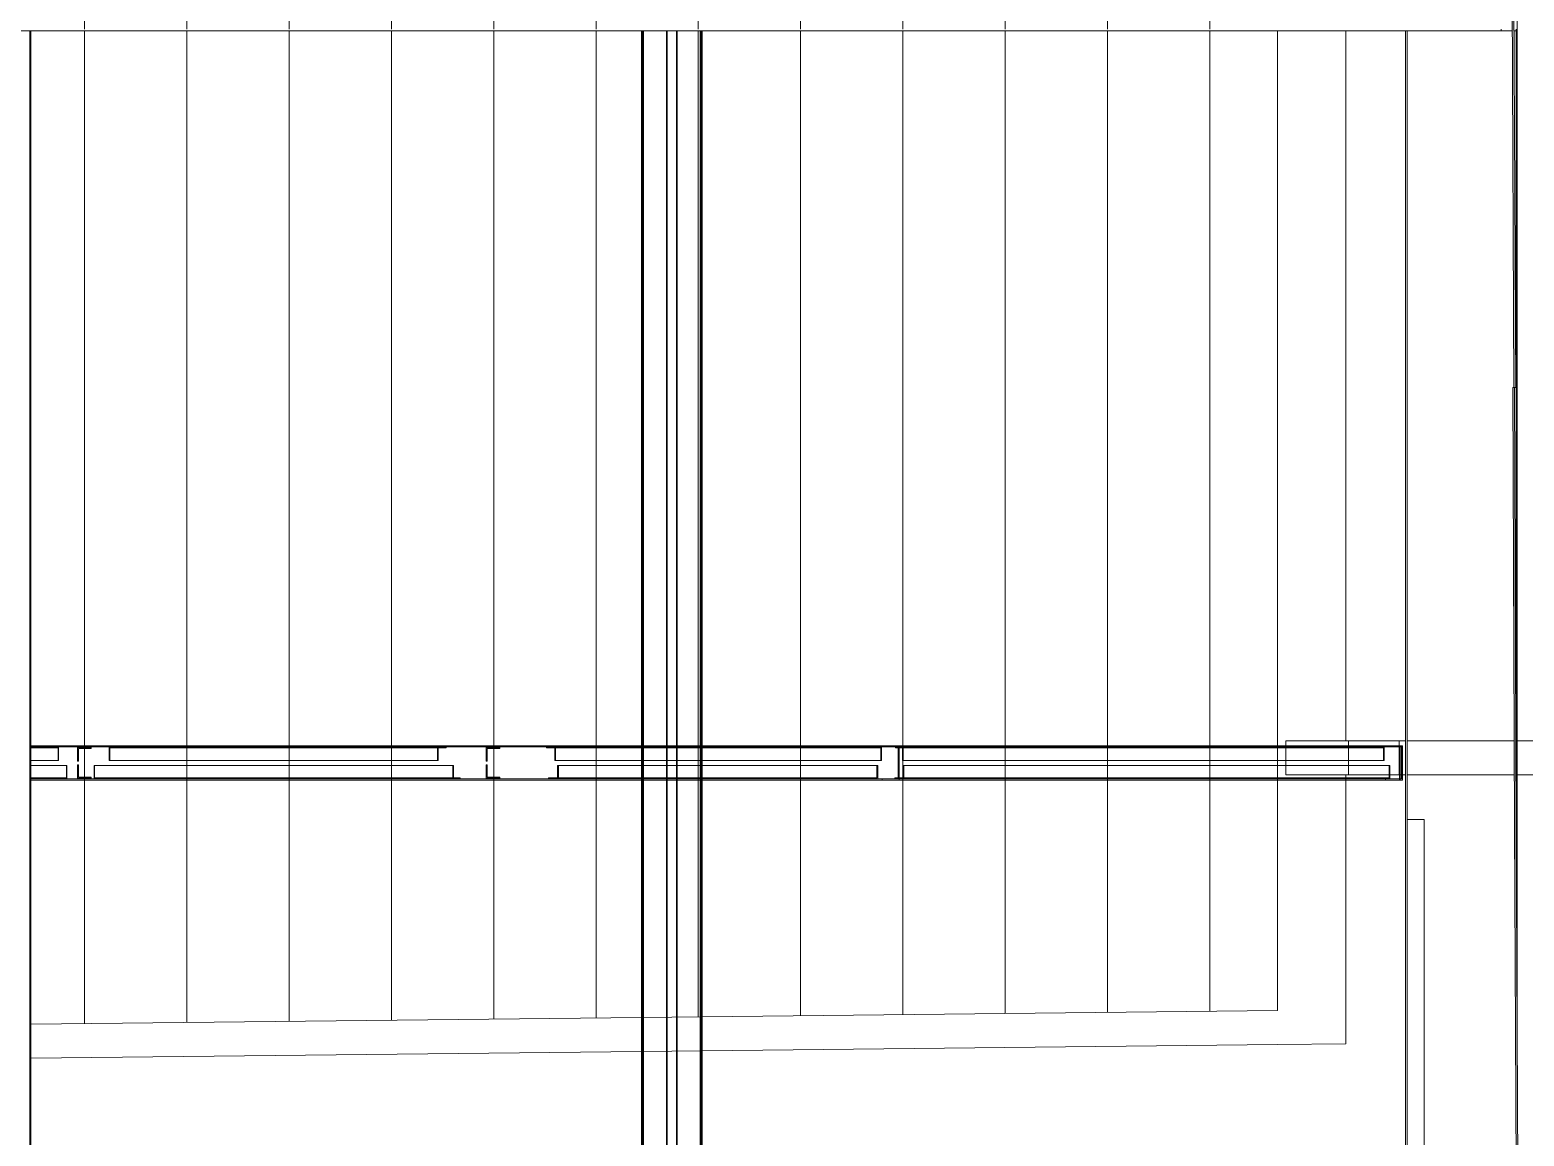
# Model space of a CAD drawing. Header units: centimetres. Extents: x -13617 to -9515, y -261 to 6553.
# Drawn here: x -12919.4 to -12481.3, y 4352.3 to 4676.5 of the extents above; entities that cross this region are included whole.
import ezdxf

# ---------------------------------------------------------------- set-up
doc = ezdxf.new("R2010")
doc.units = ezdxf.units.CM
doc.linetypes.add('_Overhead', pattern=[0.47625, 0.3175, -0.15875])
for name, color, linetype, lineweight in [('A-CLNG', 7, 'Continuous', 9), ('A-CLNG-PATT', 7, 'Continuous', 9), ('A-GENM', 7, 'Continuous', 9), ('A-WALL', 7, 'Continuous', 9), ('A-WALL-PATT', 7, 'Continuous', 35), ('I-WALL', 7, 'Continuous', 9), ('S-BEAM', 7, 'Continuous', 9), ('S-FSTN', 7, 'Continuous', 9)]:
    doc.layers.add(name, color=color, linetype=linetype, lineweight=lineweight)

# ---------------------------------------------------------------- blocks, each defined once
blk = doc.blocks.new('Costanera Perfil Z - Parametrizado - Costanera Perfil Z - Parametrizado-1749030-Planta patio maniobras')
at = {"layer": 'S-BEAM', "color": 254, "true_color": 0xcccccc}
for p, q in [((-8.9, 321.38), (-8.9, 1216.54)), ((-8.63, 1216.54), (-8.63, 321.38)), ((-8.57, 1216.54), (-8.57, 321.38)), ((-8.34, 1216.54), (-8.34, 321.38)), ((-1.6, 1216.54), (-1.6, 321.38)), ((-1.35, 1216.54), (-1.35, 321.38)), ((1.35, 1216.54), (1.35, 321.38)), ((1.6, 1216.54), (1.6, 321.38)), ((8.34, 1216.54), (8.34, 321.38)), ((8.57, 1216.54), (8.57, 321.38)), ((8.63, 1216.54), (8.63, 321.38)), ((8.9, 1216.54), (8.9, 321.38))]:
    blk.add_line(p, q, dxfattribs=at)
blk = doc.blocks.new('Costanera Perfil Z - Parametrizado - Costanera Perfil Z - Parametrizado-1749004-Planta patio maniobras')
at = {"layer": 'S-BEAM', "color": 254, "true_color": 0xcccccc}
for p, q in [((8.63, 1219.4), (8.63, 324.27)), ((8.9, 1219.4), (8.9, 324.27))]:
    blk.add_line(p, q, dxfattribs=at)
blk = doc.blocks.new('Costaneras Perfil C - 50 x 250-1666462-Planta patio maniobras')
at = {"layer": 'S-BEAM', "color": 254, "true_color": 0xcccccc}
for p, q in [((-3019.72, -12.2), (-1324.2, -12.2)), ((-1324.2, -12.2), (-3019.72, -12.2)), ((-1619.31, -12.5), (-1381.32, -12.5)), ((-1381.32, -12.5), (-1619.31, -12.5))]:
    blk.add_line(p, q, dxfattribs=at)
blk = doc.blocks.new('RVR_CERCHA_C01-01 - RVR_CERCHA_C01-01-V99-Planta patio maniobras')
at = {"layer": 'S-BEAM', "color": 254, "true_color": 0xcccccc}
for p, q in [((-0.37, -5), (-0.37, 5)), ((-0.37, 5), (-0.37, -5)), ((0.36, 5), (-0.37, 5)), ((-0.36, 5), (0.54, 5)), ((0.36, 5), (-0.36, 5)), ((-0.36, 5), (4.63, 5)), ((-0.36, 4.99), (-0.36, 4.7)), ((-0.36, 4.7), (0.32, 4.7)), ((-0.36, 4.7), (0.32, 4.7)), ((0.32, 4.7), (-0.07, 4.7)), ((-0.07, 4.7), (-0.07, -4.7)), ((-0.07, -4.7), (-0.07, 4.7)), ((-0.07, 4.7), (0.32, 4.7)), ((0.32, 4.7), (0.32, -4.7)), ((4.23, 5), (0.36, 5)), ((0.36, -5), (0.36, 5)), ((0.36, 5), (4.23, 5)), ((0.54, 4.7), (0.36, 4.7)), ((0.36, 4.7), (4.23, 4.7)), ((0.36, 4.7), (2.13, 4.7)), ((0.36, 4.7), (8.32, 4.7)), ((0.54, 5), (4.63, 5)), ((0.54, 5), (4.63, 5)), ((0.54, 4.74), (0.54, 5)), ((0.54, 4.74), (0.54, 5)), ((4.63, 5), (0.54, 5)), ((3.33, 4.7), (0.54, 4.7)), ((0.54, -4.7), (0.54, 4.7)), ((0.54, -4.7), (0.54, 4.7)), ((3.33, 4.7), (0.54, 4.7)), ((3.33, 4.7), (0.54, 4.7)), ((2.13, 4.7), (4.63, 4.7)), ((3.33, 4.7), (3.33, 0.7)), ((4.63, 4.7), (3.33, 4.7)), ((3.33, 4.7), (4.63, 4.7)), ((4.63, 4.7), (3.33, 4.7)), ((4.63, 4.7), (3.33, 4.7)), ((4.63, 4.7), (3.33, 4.7)), ((3.52, 0.7), (3.52, 4.4)), ((3.52, 4.4), (5.94, 4.4)), ((144.23, 4.4), (3.52, 4.4)), ((4.63, 5), (4.23, 5)), ((4.23, 5), (4.63, 5)), ((4.23, 4.7), (4.63, 4.7)), ((4.63, 5), (4.63, 4.7)), ((4.63, 4.7), (4.63, 5)), ((4.63, 5), (147.19, 5)), ((4.63, 5), (149.28, 5)), ((4.63, 5), (147.19, 5)), ((147.19, 5), (4.63, 5)), ((5.94, 4.7), (4.63, 4.7)), ((4.63, 4.7), (138.31, 4.7)), ((4.63, 4.7), (147.19, 4.7)), ((147.2, 4.7), (4.63, 4.7)), ((144.44, 4.7), (4.63, 4.7)), ((5.94, 4.4), (5.94, 4.7)), ((144.44, 4.7), (5.94, 4.7)), ((147.21, 4.4), (5.94, 4.4)), ((8.32, 4.7), (147.2, 4.7)), ((138.31, 4.7), (143.77, 4.7)), ((143.77, 4.7), (145.89, 4.7)), ((146.08, 4.4), (144.23, 4.4)), ((147.2, 4.7), (144.44, 4.7)), ((147.2, 4.7), (144.44, 4.7)), ((145.89, 4.7), (147.2, 4.7)), ((145.89, 4.42), (145.89, 4.59)), ((145.89, 0.7), (145.89, 4.4)), ((147.21, 4.4), (146.08, 4.4)), ((146.08, 4.4), (146.08, 0.7)), ((147.19, 5), (152.19, 5)), ((147.19, 5), (152.19, 5)), ((152.19, 5), (147.19, 5)), ((147.19, 5), (152.19, 5)), ((147.19, 4.7), (147.19, 5)), ((147.19, 5), (147.19, -5)), ((149.28, 5), (147.19, 5)), ((147.19, 4.42), (147.19, 4.59)), ((147.19, -4.42), (147.19, 4.4)), ((147.2, 4.7), (147.45, 4.7)), ((148.49, 4.7), (147.2, 4.7)), ((147.2, 4.7), (152.19, 4.7)), ((147.2, 4.7), (152.19, 4.7)), ((148.49, 4.7), (147.2, 4.7)), ((152.19, 4.7), (147.2, 4.7)), ((147.45, 4.4), (147.21, 4.4)), ((147.49, 4.4), (147.21, 4.4)), ((147.49, 4.7), (148.49, 4.7)), ((148.49, 4.7), (147.49, 4.7)), ((147.49, -4.7), (147.49, 4.7)), ((147.49, 4.7), (149.28, 4.7)), ((147.49, 4.59), (147.49, 4.42)), ((148.49, 4.4), (147.49, 4.4)), ((148.49, 4.4), (147.49, 4.4)), ((147.49, 4.4), (147.49, -4.42)), ((148.49, 4.7), (148.49, 4.4)), ((152.19, 4.7), (148.49, 4.7)), ((152.19, 4.7), (148.49, 4.7)), ((149.28, 5), (152.19, 5)), ((152.19, 5), (149.28, 5)), ((149.28, 4.7), (152.19, 4.7)), ((152.19, 5), (204.96, 5)), ((152.19, 5), (204.96, 5)), ((152.19, 5), (204.96, 5)), ((204.96, 5), (152.19, 5)), ((152.19, 5), (152.19, 4.7)), ((152.19, 4.7), (152.19, 5)), ((152.19, 4.7), (204.96, 4.7)), ((152.19, 4.7), (153.51, 4.7)), ((153.51, 4.7), (152.19, 4.7)), ((153.51, 4.7), (152.19, 4.7)), ((153.51, 4.7), (153.51, 0.7)), ((156.44, 4.7), (153.51, 4.7)), ((153.51, 4.7), (204.96, 4.7)), ((153.51, 4.7), (161, 4.7)), ((204.96, 4.7), (153.51, 4.7)), ((204.96, 4.7), (153.51, 4.7)), ((153.73, 0.7), (153.73, 4.4)), ((153.73, 4.4), (156.44, 4.4)), ((204.96, 4.4), (153.73, 4.4)), ((156.44, 4.4), (156.44, 4.7)), ((204.96, 4.7), (156.44, 4.7)), ((204.96, 4.4), (156.44, 4.4)), ((161, 4.7), (204.96, 4.7)), ((204.96, 5), (205.23, 5)), ((204.96, 5), (205.23, 5)), ((204.96, 5), (205.23, 5)), ((205.23, 5), (204.96, 5)), ((204.96, 4.7), (205.23, 4.7)), ((205.23, 4.7), (204.96, 4.7)), ((204.96, 4.7), (205.23, 4.7)), ((204.96, 4.7), (205.23, 4.7)), ((205.23, 4.7), (204.96, 4.7)), ((205.23, 4.7), (204.96, 4.7)), ((205.23, 4.4), (204.96, 4.4)), ((205.23, 4.4), (204.96, 4.4)), ((205.3, 5), (205.53, 5)), ((205.3, 5), (205.53, 5)), ((205.3, 5), (205.53, 5)), ((205.53, 5), (205.3, 5)), ((205.3, 4.7), (205.53, 4.7)), ((205.53, 4.7), (205.3, 4.7)), ((205.3, 4.7), (205.53, 4.7)), ((205.3, 4.7), (205.53, 4.7)), ((205.53, 4.7), (205.3, 4.7)), ((205.53, 4.7), (205.3, 4.7)), ((205.53, 4.4), (205.3, 4.4)), ((205.53, 4.4), (205.3, 4.4)), ((205.53, 5), (222.2, 5)), ((205.53, 5), (222.2, 5)), ((205.53, 5), (222.2, 5)), ((222.2, 5), (205.53, 5)), ((205.53, 4.7), (222.2, 4.7)), ((222.2, 4.7), (205.53, 4.7)), ((205.53, 4.7), (222.2, 4.7)), ((205.53, 4.7), (222.2, 4.7)), ((222.2, 4.7), (205.53, 4.7)), ((222.2, 4.7), (205.53, 4.7)), ((222.2, 4.4), (205.53, 4.4)), ((222.2, 4.4), (205.53, 4.4)), ((222.2, 5), (222.43, 5)), ((222.2, 5), (222.43, 5)), ((222.2, 5), (222.43, 5)), ((222.43, 5), (222.2, 5)), ((222.2, 4.7), (222.43, 4.7)), ((222.43, 4.7), (222.2, 4.7)), ((222.2, 4.7), (222.43, 4.7)), ((222.2, 4.7), (222.43, 4.7)), ((222.43, 4.7), (222.2, 4.7)), ((222.43, 4.7), (222.2, 4.7)), ((222.43, 4.4), (222.2, 4.4)), ((222.43, 4.4), (222.2, 4.4)), ((222.43, 5), (222.77, 5)), ((222.43, 5), (222.77, 5)), ((222.43, 5), (222.77, 5)), ((222.77, 5), (222.43, 5)), ((222.43, 4.7), (222.77, 4.7)), ((222.77, 4.7), (222.43, 4.7)), ((222.43, 4.7), (222.77, 4.7)), ((222.43, 4.7), (222.77, 4.7)), ((222.77, 4.7), (222.43, 4.7)), ((222.77, 4.7), (222.43, 4.7)), ((222.77, 4.4), (222.43, 4.4)), ((222.77, 4.4), (222.43, 4.4)), ((222.77, 5), (401.78, 5)), ((222.77, 5), (401.78, 5)), ((222.77, 5), (401.78, 5)), ((401.78, 5), (222.77, 5)), ((222.77, 4.7), (244.08, 4.7)), ((249.55, 4.7), (222.77, 4.7)), ((222.77, 4.7), (401.78, 4.7)), ((222.77, 4.7), (376, 4.7)), ((250.05, 4.7), (222.77, 4.7)), ((249.55, 4.7), (222.77, 4.7)), ((247.35, 4.4), (222.77, 4.4)), ((250.05, 4.4), (222.77, 4.4)), ((244.08, 4.7), (247.13, 4.7)), ((247.13, 4.7), (250.05, 4.7)), ((247.13, 0.7), (247.13, 4.7)), ((250.05, 4.4), (247.35, 4.4)), ((247.35, 4.4), (247.35, 0.7)), ((250.05, 4.7), (249.55, 4.7)), ((277.68, 4.7), (249.55, 4.7)), ((250.05, 4.7), (250.05, 4.4)), ((275.9, 4.7), (250.05, 4.7)), ((264.28, 4.5), (264.28, 4.2)), ((266.28, 4.5), (264.28, 4.5)), ((266.28, 4.5), (264.28, 4.5)), ((264.28, 4.5), (264.28, 4.2)), ((266.28, 4.5), (266.28, 4.2)), ((268.28, 4.5), (266.28, 4.5)), ((268.28, 4.5), (266.28, 4.5)), ((268.28, 0.5), (268.28, 4.5)), ((268.28, 0.5), (268.28, 4.5)), ((275.9, 4.4), (275.9, 4.7)), ((275.9, 4.7), (278.08, 4.7)), ((277.68, 4.7), (275.9, 4.7)), ((383.27, 4.7), (275.9, 4.7)), ((277.92, 4.4), (275.9, 4.4)), ((381.09, 4.4), (275.9, 4.4)), ((381.09, 4.7), (277.68, 4.7)), ((383.27, 4.7), (277.68, 4.7)), ((277.92, 0.7), (277.92, 4.4)), ((383.11, 4.4), (277.92, 4.4)), ((278.08, 4.7), (278.08, 0.7)), ((278.08, 4.7), (285.02, 4.7)), ((285.02, 4.7), (383.27, 4.7)), ((376, 4.7), (383.27, 4.7)), ((383.27, 4.7), (381.09, 4.7)), ((381.09, 4.7), (381.09, 4.4)), ((381.09, 4.4), (383.11, 4.4)), ((383.11, 4.4), (383.11, 0.7)), ((383.27, 0.7), (383.27, 4.7)), ((383.27, 4.7), (391.22, 4.7)), ((391.22, 4.7), (383.27, 4.7)), ((391.22, 4.7), (383.27, 4.7)), ((384.09, 4.5), (386.09, 4.5)), ((384.09, 4.2), (384.09, 4.5)), ((384.09, 4.5), (384.09, 4.2)), ((386.09, 4.5), (384.09, 4.5)), ((386.09, 4.5), (386.09, 4.2)), ((388.09, 4.5), (386.09, 4.5)), ((386.09, 4.5), (388.09, 4.5)), ((388.09, 0.5), (388.09, 4.5)), ((388.09, 4.5), (388.09, 0.5)), ((391.22, 4.7), (391.22, 0.7)), ((393.34, 4.7), (391.22, 4.7)), ((391.22, 4.7), (401.78, 4.7)), ((391.22, 4.7), (401.78, 4.7)), ((401.78, 4.7), (391.22, 4.7)), ((401.78, 4.7), (391.22, 4.7)), ((391.37, 0.7), (391.37, 4.4)), ((391.37, 4.4), (393.34, 4.4)), ((401.78, 4.4), (391.37, 4.4)), ((393.34, 4.4), (393.34, 4.7)), ((401.78, 4.7), (393.34, 4.7)), ((401.78, 4.4), (393.34, 4.4)), ((401.78, 5), (402.05, 5)), ((401.78, 5), (402.05, 5)), ((401.78, 5), (402.05, 5)), ((402.05, 5), (401.78, 5)), ((401.78, 4.7), (402.05, 4.7)), ((402.05, 4.7), (401.78, 4.7)), ((401.78, 4.7), (402.05, 4.7)), ((401.78, 4.7), (402.05, 4.7)), ((402.05, 4.7), (401.78, 4.7)), ((402.05, 4.7), (401.78, 4.7)), ((402.05, 4.4), (401.78, 4.4)), ((402.05, 4.4), (401.78, 4.4)), ((3.33, 0.7), (3.52, 0.7)), ((143.77, 0.7), (3.33, 0.7)), ((144.23, 0.7), (3.52, 0.7)), ((145.89, 0.7), (143.77, 0.7)), ((146.08, 0.7), (144.23, 0.7)), ((146.08, 0.7), (145.89, 0.7)), ((153.51, 0.7), (153.73, 0.7)), ((204.96, 0.7), (153.51, 0.7)), ((204.96, 0.7), (153.73, 0.7)), ((205.23, 0.7), (204.96, 0.7)), ((205.23, 0.7), (204.96, 0.7)), ((205.53, 0.7), (205.3, 0.7)), ((205.53, 0.7), (205.3, 0.7)), ((222.2, 0.7), (205.53, 0.7)), ((222.2, 0.7), (205.53, 0.7)), ((222.43, 0.7), (222.2, 0.7)), ((222.43, 0.7), (222.2, 0.7)), ((222.77, 0.7), (222.43, 0.7)), ((222.77, 0.7), (222.43, 0.7)), ((247.13, 0.7), (222.77, 0.7)), ((247.35, 0.7), (222.77, 0.7)), ((247.35, 0.7), (247.13, 0.7)), ((264.28, 4.2), (266.28, 4.2)), ((264.28, 4.2), (266.28, 4.2)), ((266.28, 4.2), (267.98, 4.2)), ((266.28, 4.2), (267.98, 4.2)), ((267.98, 4.2), (267.98, 0.5)), ((267.98, 4.2), (267.98, 0.5)), ((267.98, 0.5), (268.28, 0.5)), ((267.98, 0.5), (268.28, 0.5)), ((278.08, 0.7), (277.92, 0.7)), ((383.11, 0.7), (277.92, 0.7)), ((383.27, 0.7), (278.08, 0.7)), ((383.11, 0.7), (383.27, 0.7)), ((386.09, 4.2), (384.09, 4.2)), ((384.09, 4.2), (386.09, 4.2)), ((386.09, 4.2), (387.79, 4.2)), ((387.79, 4.2), (386.09, 4.2)), ((387.79, 4.2), (387.79, 0.5)), ((387.79, 0.5), (387.79, 4.2)), ((387.79, 0.5), (388.09, 0.5)), ((388.09, 0.5), (387.79, 0.5)), ((391.22, 0.7), (391.37, 0.7)), ((401.78, 0.7), (391.22, 0.7)), ((401.78, 0.7), (391.37, 0.7)), ((402.05, 0.7), (401.78, 0.7)), ((402.05, 0.7), (401.78, 0.7)), ((5.05, -4.75), (5.05, -0.75)), ((5.05, -0.75), (5.22, -0.75)), ((146.06, -0.75), (5.05, -0.75)), ((5.22, -0.75), (5.22, -4.45)), ((146.23, -0.75), (5.22, -0.75)), ((146.23, -0.75), (146.06, -0.75)), ((146.06, -0.75), (146.06, -4.75)), ((146.23, -4.45), (146.23, -0.75)), ((152.42, -4.75), (152.42, -0.75)), ((152.42, -0.75), (152.61, -0.75)), ((204.96, -0.75), (152.42, -0.75)), ((152.61, -0.75), (152.61, -4.45)), ((204.96, -0.75), (152.61, -0.75)), ((205.23, -0.75), (204.96, -0.75)), ((205.23, -0.75), (204.96, -0.75)), ((205.53, -0.75), (205.3, -0.75)), ((205.53, -0.75), (205.3, -0.75)), ((222.2, -0.75), (205.53, -0.75)), ((222.2, -0.75), (205.53, -0.75)), ((222.43, -0.75), (222.2, -0.75)), ((222.43, -0.75), (222.2, -0.75)), ((222.77, -0.75), (222.43, -0.75)), ((222.77, -0.75), (222.43, -0.75)), ((247.95, -0.75), (222.77, -0.75)), ((248.15, -0.75), (222.77, -0.75)), ((248.15, -0.75), (247.95, -0.75)), ((247.95, -0.75), (247.95, -4.75)), ((248.15, -4.45), (248.15, -0.75)), ((264.28, -4.2), (264.28, -4.5)), ((266.28, -4.2), (264.28, -4.2)), ((266.28, -4.2), (264.28, -4.2)), ((264.28, -4.2), (264.28, -4.5)), ((266.28, -4.2), (266.28, -4.5)), ((267.98, -4.2), (266.28, -4.2)), ((267.98, -4.2), (266.28, -4.2)), ((268.28, -0.5), (267.98, -0.5)), ((267.98, -0.5), (267.98, -4.2)), ((268.28, -0.5), (267.98, -0.5)), ((267.98, -0.5), (267.98, -4.2)), ((268.28, -4.5), (268.28, -0.5)), ((268.28, -4.5), (268.28, -0.5)), ((282.53, -0.7), (282.34, -0.7)), ((282.34, -0.7), (282.34, -4.4)), ((378.67, -0.7), (282.34, -0.7)), ((282.53, -4.7), (282.53, -0.7)), ((378.86, -0.7), (282.53, -0.7)), ((378.67, -4.4), (378.67, -0.7)), ((378.67, -0.7), (378.86, -0.7)), ((378.86, -0.7), (378.86, -4.7)), ((384.09, -4.5), (384.09, -4.2)), ((384.09, -4.2), (386.09, -4.2)), ((384.09, -4.2), (384.09, -4.5)), ((386.09, -4.2), (384.09, -4.2)), ((386.09, -4.2), (386.09, -4.5)), ((387.79, -4.2), (386.09, -4.2)), ((386.09, -4.2), (387.79, -4.2)), ((388.09, -0.5), (387.79, -0.5)), ((387.79, -0.5), (387.79, -4.2)), ((387.79, -0.5), (388.09, -0.5)), ((387.79, -4.2), (387.79, -0.5)), ((388.09, -4.5), (388.09, -0.5)), ((388.09, -0.5), (388.09, -4.5)), ((393.71, -4.7), (393.71, -0.7)), ((393.71, -0.7), (393.84, -0.7)), ((401.78, -0.7), (393.71, -0.7)), ((393.84, -0.7), (393.84, -4.4)), ((401.78, -0.7), (393.84, -0.7)), ((402.05, -0.7), (401.78, -0.7)), ((402.05, -0.7), (401.78, -0.7)), ((-0.37, -5), (0.36, -5)), ((0.32, -4.7), (-0.36, -4.7)), ((-0.36, -4.7), (-0.36, -4.99)), ((-0.36, -4.7), (0.32, -4.7)), ((0.54, -5), (-0.36, -5)), ((-0.36, -5), (0.36, -5)), ((-0.36, -5), (4.63, -5)), ((-0.07, -4.7), (0.32, -4.7)), ((0.32, -4.7), (-0.07, -4.7)), ((0.36, -4.7), (0.54, -4.7)), ((4.23, -4.7), (0.36, -4.7)), ((0.36, -4.7), (4.63, -4.7)), ((0.36, -4.7), (2.13, -4.7)), ((0.36, -5), (4.23, -5)), ((4.23, -5), (0.36, -5)), ((4.63, -4.7), (0.54, -4.7)), ((0.54, -5), (0.54, -4.74)), ((0.54, -5), (0.54, -4.74)), ((4.63, -5), (0.54, -5)), ((2.13, -4.7), (4.63, -4.7)), ((4.63, -4.7), (4.23, -4.7)), ((4.23, -5), (4.63, -5)), ((4.63, -5), (4.23, -5)), ((4.63, -5), (4.63, -4.7)), ((4.63, -4.7), (144.27, -4.7)), ((4.63, -4.7), (147.19, -4.7)), ((5.05, -4.7), (4.63, -4.7)), ((149.28, -5), (4.63, -5)), ((4.63, -5), (147.19, -5)), ((147.19, -5), (4.63, -5)), ((146.06, -4.7), (5.05, -4.7)), ((6.46, -4.75), (5.05, -4.75)), ((5.05, -4.75), (146.06, -4.75)), ((5.22, -4.45), (7.31, -4.45)), ((146.23, -4.45), (5.22, -4.45)), ((7.31, -4.75), (6.46, -4.75)), ((7.31, -4.45), (7.31, -4.7)), ((147.19, -4.45), (7.31, -4.45)), ((9.13, -4.75), (7.31, -4.75)), ((147.19, -4.75), (9.13, -4.75)), ((146.06, -4.7), (15.44, -4.7)), ((147.19, -5), (15.44, -5)), ((144.27, -4.7), (146.06, -4.7)), ((146.06, -4.75), (147.19, -4.75)), ((146.09, -4.7), (152.19, -4.7)), ((147.19, -4.7), (146.09, -4.7)), ((147.19, -4.7), (146.09, -4.7)), ((147.19, -4.45), (146.23, -4.45)), ((147.48, -4.45), (147.19, -4.45)), ((147.48, -4.45), (147.19, -4.45)), ((147.19, -4.59), (147.19, -4.45)), ((147.19, -4.7), (152.19, -4.7)), ((148.32, -4.7), (147.19, -4.7)), ((148.32, -4.7), (147.19, -4.7)), ((147.19, -4.75), (148.27, -4.75)), ((148.27, -4.75), (147.19, -4.75)), ((147.19, -5), (147.19, -4.75)), ((147.19, -5), (152.19, -5)), ((152.19, -5), (147.19, -5)), ((152.19, -5), (147.19, -5)), ((152.19, -5), (147.19, -5)), ((147.19, -5), (149.28, -5)), ((148.32, -4.45), (147.48, -4.45)), ((148.32, -4.45), (147.48, -4.45)), ((147.49, -4.45), (147.49, -4.59)), ((147.49, -4.7), (148.32, -4.7)), ((149.28, -4.7), (147.49, -4.7)), ((148.32, -4.7), (148.32, -4.45)), ((152.19, -4.7), (148.32, -4.7)), ((152.19, -4.7), (148.32, -4.7)), ((148.32, -4.7), (152.19, -4.7)), ((152.19, -4.7), (149.28, -4.7)), ((152.19, -5), (149.28, -5)), ((149.28, -5), (152.19, -5)), ((152.19, -4.7), (204.96, -4.7)), ((152.19, -4.7), (204.96, -4.7)), ((152.42, -4.7), (152.19, -4.7)), ((152.42, -4.7), (152.19, -4.7)), ((152.19, -4.7), (152.19, -5)), ((152.19, -5), (152.19, -4.7)), ((204.96, -5), (152.19, -5)), ((152.19, -5), (204.96, -5)), ((204.96, -5), (152.19, -5)), ((204.96, -5), (152.19, -5)), ((204.96, -4.7), (152.42, -4.7)), ((204.96, -4.7), (152.42, -4.7)), ((153.74, -4.75), (152.42, -4.75)), ((152.42, -4.75), (204.96, -4.75)), ((152.61, -4.45), (155.06, -4.45)), ((204.96, -4.45), (152.61, -4.45)), ((155.06, -4.75), (153.74, -4.75)), ((155.06, -4.45), (155.06, -4.7)), ((204.96, -4.45), (155.06, -4.45)), ((156.76, -4.75), (155.06, -4.75)), ((204.96, -4.75), (156.76, -4.75)), ((205.23, -4.45), (204.96, -4.45)), ((205.23, -4.45), (204.96, -4.45)), ((204.96, -4.7), (205.23, -4.7)), ((204.96, -4.7), (205.23, -4.7)), ((205.23, -4.7), (204.96, -4.7)), ((205.23, -4.7), (204.96, -4.7)), ((204.96, -4.75), (205.23, -4.75)), ((205.23, -4.75), (204.96, -4.75)), ((205.23, -5), (204.96, -5)), ((204.96, -5), (205.23, -5)), ((205.23, -5), (204.96, -5)), ((205.23, -5), (204.96, -5)), ((205.53, -4.45), (205.3, -4.45)), ((205.53, -4.45), (205.3, -4.45)), ((205.3, -4.7), (205.53, -4.7)), ((205.3, -4.7), (205.53, -4.7)), ((205.53, -4.7), (205.3, -4.7)), ((205.53, -4.7), (205.3, -4.7)), ((205.3, -4.75), (205.53, -4.75)), ((205.53, -4.75), (205.3, -4.75)), ((205.53, -5), (205.3, -5)), ((205.3, -5), (205.53, -5)), ((205.53, -5), (205.3, -5)), ((205.53, -5), (205.3, -5)), ((222.2, -4.45), (205.53, -4.45)), ((222.2, -4.45), (205.53, -4.45)), ((205.53, -4.7), (222.2, -4.7)), ((205.53, -4.7), (222.2, -4.7)), ((222.2, -4.7), (205.53, -4.7)), ((222.2, -4.7), (205.53, -4.7)), ((205.53, -4.75), (222.2, -4.75)), ((222.2, -4.75), (205.53, -4.75)), ((222.2, -5), (205.53, -5)), ((205.53, -5), (222.2, -5)), ((222.2, -5), (205.53, -5)), ((222.2, -5), (205.53, -5)), ((222.43, -4.45), (222.2, -4.45)), ((222.43, -4.45), (222.2, -4.45)), ((222.2, -4.7), (222.43, -4.7)), ((222.2, -4.7), (222.43, -4.7)), ((222.43, -4.7), (222.2, -4.7)), ((222.43, -4.7), (222.2, -4.7)), ((222.2, -4.75), (222.43, -4.75)), ((222.43, -4.75), (222.2, -4.75)), ((222.43, -5), (222.2, -5)), ((222.2, -5), (222.43, -5)), ((222.43, -5), (222.2, -5)), ((222.43, -5), (222.2, -5)), ((222.77, -4.45), (222.43, -4.45)), ((222.77, -4.45), (222.43, -4.45)), ((222.43, -4.7), (222.77, -4.7)), ((222.43, -4.7), (222.77, -4.7)), ((222.77, -4.7), (222.43, -4.7)), ((222.77, -4.7), (222.43, -4.7)), ((222.43, -4.75), (222.77, -4.75)), ((222.77, -4.75), (222.43, -4.75)), ((222.77, -5), (222.43, -5)), ((222.43, -5), (222.77, -5)), ((222.77, -5), (222.43, -5)), ((222.77, -5), (222.43, -5)), ((248.15, -4.45), (222.77, -4.45)), ((250.59, -4.45), (222.77, -4.45)), ((222.77, -4.7), (244.8, -4.7)), ((222.77, -4.7), (401.78, -4.7)), ((247.95, -4.7), (222.77, -4.7)), ((247.95, -4.7), (222.77, -4.7)), ((222.77, -4.75), (247.95, -4.75)), ((250.59, -4.75), (222.77, -4.75)), ((401.78, -5), (222.77, -5)), ((222.77, -5), (401.78, -5)), ((401.78, -5), (222.77, -5)), ((401.78, -5), (222.77, -5)), ((244.8, -4.7), (247.95, -4.7)), ((247.95, -4.75), (250.59, -4.75)), ((247.98, -4.7), (250.59, -4.7)), ((250.59, -4.7), (247.98, -4.7)), ((250.59, -4.7), (247.98, -4.7)), ((250.59, -4.45), (248.15, -4.45)), ((250.59, -4.75), (250.59, -4.45)), ((250.59, -4.7), (280.12, -4.7)), ((279.99, -4.7), (250.59, -4.7)), ((279.99, -4.7), (250.59, -4.7)), ((264.28, -4.5), (266.28, -4.5)), ((264.28, -4.5), (266.28, -4.5)), ((266.28, -4.5), (268.28, -4.5)), ((266.28, -4.5), (268.28, -4.5)), ((282.34, -4.4), (279.99, -4.4)), ((279.99, -4.4), (279.99, -4.7)), ((376.32, -4.4), (279.99, -4.4)), ((279.99, -4.7), (282.53, -4.7)), ((374.44, -4.7), (279.99, -4.7)), ((378.86, -4.7), (279.99, -4.7)), ((378.86, -4.7), (279.99, -4.7)), ((280.12, -4.7), (287.39, -4.7)), ((378.67, -4.4), (282.34, -4.4)), ((282.53, -4.7), (378.86, -4.7)), ((287.39, -4.7), (401.78, -4.7)), ((376.32, -4.7), (374.44, -4.7)), ((376.32, -4.7), (376.32, -4.4)), ((376.32, -4.4), (378.67, -4.4)), ((377.59, -4.7), (376.32, -4.7)), ((378.86, -4.7), (377.59, -4.7)), ((393.71, -4.7), (378.86, -4.7)), ((393.71, -4.7), (378.86, -4.7)), ((386.09, -4.5), (384.09, -4.5)), ((384.09, -4.5), (386.09, -4.5)), ((386.09, -4.5), (388.09, -4.5)), ((388.09, -4.5), (386.09, -4.5)), ((394.1, -4.7), (393.71, -4.7)), ((393.71, -4.7), (401.78, -4.7)), ((401.78, -4.7), (393.71, -4.7)), ((401.78, -4.7), (393.71, -4.7)), ((393.84, -4.4), (395.45, -4.4)), ((401.78, -4.4), (393.84, -4.4)), ((395.45, -4.7), (394.1, -4.7)), ((395.45, -4.4), (395.45, -4.7)), ((401.78, -4.4), (395.45, -4.4)), ((401.21, -4.7), (395.45, -4.7)), ((401.78, -4.7), (401.21, -4.7)), ((402.05, -4.4), (401.78, -4.4)), ((402.05, -4.4), (401.78, -4.4)), ((401.78, -4.7), (402.05, -4.7)), ((402.05, -4.7), (401.78, -4.7)), ((401.78, -4.7), (402.05, -4.7)), ((401.78, -4.7), (402.05, -4.7)), ((402.05, -4.7), (401.78, -4.7)), ((402.05, -4.7), (401.78, -4.7)), ((402.05, -5), (401.78, -5)), ((401.78, -5), (402.05, -5)), ((402.05, -5), (401.78, -5)), ((402.05, -5), (401.78, -5))]:
    blk.add_line(p, q, dxfattribs=at)
blk = doc.blocks.new('RVR_Soporte Cercha _02 - RVR_Soporte Cercha _02-V100-Planta patio maniobras')
at = {"layer": 'S-FSTN', "color": 253, "true_color": 0xaaaaaa}
for p, q in [((16.97, 5), (17.28, 5)), ((16.97, 5), (16.97, -5)), ((17.28, 5), (18.18, 5)), ((17.28, 5), (17.28, -5)), ((18.18, 5), (18.43, 5)), ((19.97, 5), (35.77, 5)), ((35.77, 5), (36.07, 5)), ((36.07, 5), (37.42, 5)), ((37.42, 5), (37.72, 5)), ((37.72, 5), (38.02, 5)), ((38.02, 5), (40.59, 5)), ((41.17, 5), (72.51, 5)), ((73.01, 5), (73.91, 5)), ((73.96, 5), (74.21, 5)), ((74.21, 5), (74.59, 5)), ((74.64, 5), (74.82, 5)), ((74.85, 5), (77.61, 5)), ((74.85, 5), (74.85, -3.2)), ((77.61, 5), (77.75, 5)), ((77.8, 5), (89.72, 5)), ((89.72, 5), (89.72, 2.2)), ((89.72, 5), (108.11, 5)), ((108.11, 5), (108.11, 2.2)), ((89.72, 2.2), (89.72, 0.75)), ((89.72, 0.75), (89.72, -3.2)), ((108.11, 2.2), (108.11, 0.75)), ((108.11, 0.75), (108.11, -3.14)), ((74.85, -3.24), (74.85, -3.5)), ((74.85, -3.5), (74.85, -5)), ((89.72, -3.25), (89.72, -3.5)), ((89.72, -3.5), (89.72, -5)), ((108.11, -3.25), (108.11, -3.5)), ((108.11, -3.5), (108.11, -5)), ((17.28, -5), (16.97, -5)), ((18, -5), (17.28, -5)), ((35.77, -5), (19.97, -5)), ((36.07, -5), (35.77, -5)), ((37.42, -5), (36.07, -5)), ((37.72, -5), (37.42, -5)), ((38.02, -5), (37.72, -5)), ((40.59, -5), (38.02, -5)), ((72.51, -5), (41.2, -5)), ((74.85, -5), (73.01, -5)), ((89.72, -5), (74.85, -5)), ((108.11, -5), (89.72, -5))]:
    blk.add_line(p, q, dxfattribs=at)
blk = doc.blocks.new('PQ_RVR_EST-01_ZZ_ZZ_MO_T_A_rvt-1-Planta patio maniobras')
at = {"layer": 'S-BEAM', "color": 254, "linetype": '_Overhead', "lineweight": 9, "true_color": 0xd4d4d4}
for name, p, rotation in [('Costaneras Perfil C - 50 x 250-1666462-Planta patio maniobras', (-12471.13, 3056.96), 270), ('RVR_CERCHA_C01-01 - RVR_CERCHA_C01-01-V99-Planta patio maniobras', (-12517.31, 4461.65), 180)]:
    blk.add_blockref(name, p, dxfattribs=dict(at, rotation=rotation))
for name, p in [('Costanera Perfil Z - Parametrizado - Costanera Perfil Z - Parametrizado-1749030-Planta patio maniobras', (-12731.18, 3459.72)), ('Costanera Perfil Z - Parametrizado - Costanera Perfil Z - Parametrizado-1749004-Planta patio maniobras', (-12928, 3456.86))]:
    blk.add_blockref(name, p, dxfattribs=at)
at = {"layer": 'S-FSTN', "color": 254, "linetype": '_Overhead', "lineweight": 9, "true_color": 0xd4d4d4, "rotation": 180}
blk.add_blockref('RVR_Soporte Cercha _02 - RVR_Soporte Cercha _02-V100-Planta patio maniobras', (-12443.03, 4463.14), dxfattribs=at)
blk = doc.blocks.new('Generic Models 2 - Generic Models 2-1806158-Planta patio maniobras')
at = {"layer": 'A-GENM', "color": 254, "true_color": 0xd4d4d4}
for p, q in [((-12515.55, 4445.12), (-12510.55, 4445.12)), ((-12510.55, 3780.57), (-12510.55, 4445.12)), ((-12510.55, 3780.57), (-12515.55, 3780.57))]:
    blk.add_line(p, q, dxfattribs=at)
blk = doc.blocks.new('PQ_RVR_ARQ-01_ZZ_ZZ_MO_T_A_rvt-1-Planta patio maniobras')
at = {"layer": 'A-CLNG-PATT', "lineweight": 18, "true_color": 0xd4d4d4}
h = blk.add_hatch(dxfattribs=at)
h.set_pattern_fill('FP_3', color=254, style=0, pattern_type=2)
h.set_pattern_definition([(90, (-11553.432, 3523.523), (-30, 2e-15), [])])
h.paths.add_polyline_path([(-13246.77, 4381.45), (-12553.55, 4389.14), (-12553.55, 4676.26), (-13248.53, 4676.26), (-13247.09, 4434.9)])
h.paths.add_polyline_path([(-13155.72, 4676.76), (-12553.55, 4676.76), (-12553.55, 4689.06), (-12564.51, 4689.06), (-12564.51, 4783.52), (-12608.79, 4783.52), (-12608.79, 4790.09), (-13199.05, 4790.09), (-13199.05, 4777.21), (-13240.09, 4777.21), (-13240.09, 4776.54), (-13245.58, 4776.54), (-13246.34, 4776.33), (-13246.89, 4775.78), (-13247.1, 4775.02), (-13247.1, 4756.14), (-13246.89, 4755.38), (-13246.34, 4754.82), (-13245.58, 4754.62), (-13240.09, 4754.62), (-13240.09, 4753.08), (-13248.99, 4753.08), (-13248.54, 4676.76), (-13211.16, 4676.76)])
h.paths.add_polyline_path([(-13249, 4754.78), (-13248.76, 4754.91), (-13248.29, 4755.38), (-13248.09, 4756.14), (-13248.09, 4775.02), (-13248.29, 4775.78), (-13249.05, 4776.39), (-13249.13, 4776.33), (-13249, 4754.79)])
at = {"layer": 'A-WALL-PATT', "lineweight": 9, "true_color": 0xdddddd}
for points in [[(-12484.26, 4571.66), (-12483.76, 4571.66), (-12485.38, 4931.8), (-12485.88, 4931.79), (-12484.55, 4635.09)], [(-12484.15, 4443.46), (-12483.65, 4443.46), (-12484.09, 4571.66), (-12484.59, 4571.66), (-12484.24, 4468.26)], [(-12482.44, 4117.04), (-12481.94, 4117.05), (-12483.65, 4443.46), (-12484.15, 4443.46), (-12482.71, 4167.97)]]:
    blk.add_hatch(color=254, dxfattribs=at).paths.add_polyline_path(points)
at = {"layer": 'A-CLNG', "color": 254, "lineweight": 18, "true_color": 0xd4d4d4}
for p, q in [((-12553.55, 4466.65), (-12553.55, 4676.26)), ((-12553.55, 4466.4), (-12553.55, 4466.65)), ((-12553.55, 4462.4), (-12553.55, 4466.28)), ((-12553.55, 4460.95), (-12553.55, 4462.4)), ((-12553.55, 4457.01), (-12553.55, 4460.95)), ((-12553.55, 4456.65), (-12553.55, 4456.95)), ((-12553.55, 4389.14), (-12553.55, 4456.65)), ((-12919.09, 4385.08), (-12740.08, 4387.07)), ((-12740.08, 4387.07), (-12739.74, 4387.07)), ((-12739.74, 4387.07), (-12739.51, 4387.08)), ((-12739.51, 4387.08), (-12722.84, 4387.26)), ((-12722.84, 4387.26), (-12722.61, 4387.26)), ((-12722.55, 4387.26), (-12722.27, 4387.27)), ((-12722.27, 4387.27), (-12553.55, 4389.14)), ((-12919.36, 4385.08), (-12919.09, 4385.08))]:
    blk.add_line(p, q, dxfattribs=at)
at = {"layer": 'A-WALL', "color": 253, "lineweight": 18, "true_color": 0xaaaaaa}
for p, q in [((-12485.88, 4931.79), (-12484.26, 4571.66)), ((-12483.76, 4571.66), (-12485.38, 4931.8)), ((-12484.26, 4571.66), (-12484.59, 4571.66)), ((-12484.59, 4571.66), (-12484.15, 4443.46)), ((-12483.65, 4443.46), (-12484.09, 4571.66)), ((-12484.09, 4571.66), (-12483.76, 4571.66)), ((-12484.15, 4443.46), (-12482.44, 4117.04)), ((-12481.94, 4117.05), (-12483.65, 4443.46))]:
    blk.add_line(p, q, dxfattribs=at)
at = {"layer": 'A-WALL', "color": 253, "true_color": 0xaaaaaa}
for p, q in [((-12488.03, 4676.26), (-13278.03, 4676.26)), ((-12516.05, 3781.07), (-12516.05, 4676.26)), ((-12515.55, 4676.26), (-12515.55, 3781.07)), ((-12488.03, 4676.76), (-12488.03, 4676.26)), ((-12484.73, 4676.26), (-12488.03, 4676.26)), ((-12483.6, 4676.26), (-12484.23, 4676.26)), ((-12483.6, 4676.76), (-12483.6, 4676.26)), ((-12919.09, 4385.08), (-12740.08, 4387.07)), ((-12740.08, 4387.07), (-12739.74, 4387.07)), ((-12739.74, 4387.07), (-12739.51, 4387.08)), ((-12739.51, 4387.08), (-12722.84, 4387.26)), ((-12722.84, 4387.26), (-12722.61, 4387.26)), ((-12722.55, 4387.26), (-12722.27, 4387.27)), ((-12722.27, 4387.27), (-12553.55, 4389.14)), ((-12919.36, 4385.08), (-12919.09, 4385.08)), ((-12740.08, 4377.07), (-12919.09, 4375.08)), ((-12739.74, 4377.07), (-12740.08, 4377.07)), ((-12739.51, 4377.08), (-12739.74, 4377.07)), ((-12722.84, 4377.26), (-12739.51, 4377.08)), ((-12722.61, 4377.26), (-12722.84, 4377.26)), ((-12722.27, 4377.27), (-12722.55, 4377.26)), ((-12553.55, 4379.14), (-12722.27, 4377.27)), ((-12919.09, 4375.08), (-12919.36, 4375.08))]:
    blk.add_line(p, q, dxfattribs=at)
at = {"layer": 'I-WALL', "color": 253, "true_color": 0xaaaaaa}
for p, q in [((-12553.55, 4466.65), (-12553.55, 4676.26)), ((-12533.55, 4676.26), (-12533.55, 4468.14)), ((-12553.55, 4466.4), (-12553.55, 4466.65)), ((-12553.55, 4462.4), (-12553.55, 4466.28)), ((-12553.55, 4460.95), (-12553.55, 4462.4)), ((-12553.55, 4457.01), (-12553.55, 4460.95)), ((-12553.55, 4456.65), (-12553.55, 4456.95)), ((-12553.55, 4389.14), (-12553.55, 4456.65)), ((-12533.55, 4458.14), (-12533.55, 4456.98)), ((-12533.55, 4456.95), (-12533.55, 4456.65)), ((-12533.55, 4456.65), (-12533.55, 4379.36)), ((-12553.55, 4379.14), (-12533.55, 4379.36))]:
    blk.add_line(p, q, dxfattribs=at)
at = {"layer": 'A-GENM', "color": 254, "lineweight": 18, "true_color": 0xd4d4d4}
blk.add_blockref('Generic Models 2 - Generic Models 2-1806158-Planta patio maniobras', (0, 0), dxfattribs=at)

msp = doc.modelspace()

# ---------------------------------------------------------------- block references
at = {"lineweight": 5}
msp.add_blockref('PQ_RVR_EST-01_ZZ_ZZ_MO_T_A_rvt-1-Planta patio maniobras', (0, 0), dxfattribs=at)

# ---------------------------------------------------------------- next in the draw order: block references
msp.add_blockref('PQ_RVR_ARQ-01_ZZ_ZZ_MO_T_A_rvt-1-Planta patio maniobras', (0, 0), dxfattribs=at)

doc.saveas('drawing.dxf')
